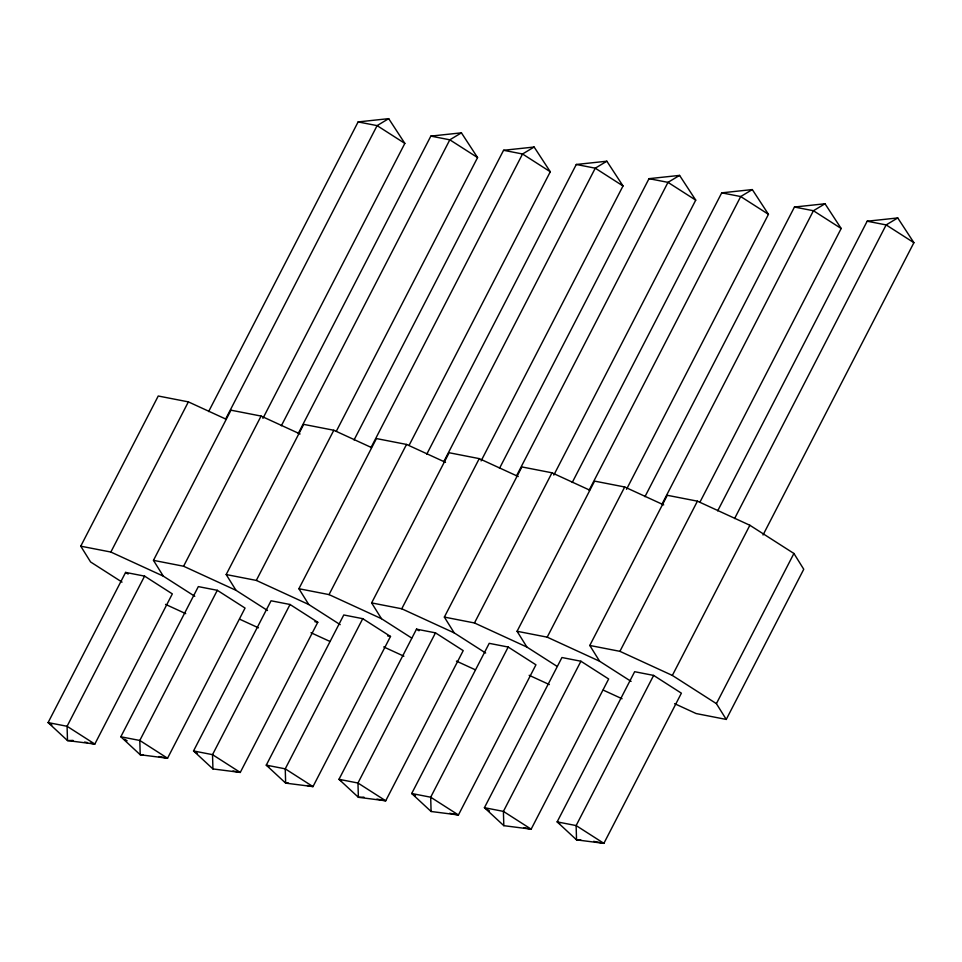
<?xml version="1.0" encoding="UTF-8"?>
<svg xmlns="http://www.w3.org/2000/svg" width="962" height="962" viewBox="0 0 962 962"><rect width="100%" height="100%" fill="white"/><g stroke="black" fill="none" stroke-linecap="round" stroke-linejoin="round"><path stroke-width="1.44" d="M122.042 582.106L90.584 561.964L80.748 546.175L158.249 396.007L188.372 401.875L226.022 419.179M80.748 546.175L110.858 552.044L188.372 401.875M125.601 572.414L48.1 722.582L67.496 740.572L94.829 744.059L172.33 593.891L144.589 576.118L125.601 572.414L128.126 574.037M208.622 411.58L358.117 121.921L388.696 118.651L404.846 143.398L262.927 418.362M144.589 576.118L67.075 726.286L67.496 740.572L73.064 740.427M225.529 419.276L377.104 125.625L388.696 118.651M194.769 596.284L163.312 576.142L153.463 560.353L230.964 410.185L261.087 416.065L300.084 433.982M153.463 560.353L183.586 566.233L261.087 416.065M120.827 736.772L198.328 586.604L217.304 590.307L245.057 608.068L167.544 758.236L140.211 754.749L120.827 736.772L139.803 740.463L167.544 758.236L158.79 756.529M281.349 425.757L430.844 136.111L461.411 132.84L477.573 157.576L336.339 431.216M217.304 590.307L139.803 740.463L140.211 754.749L143.001 754.677M298.256 433.465L449.819 139.815L461.411 132.84M267.484 610.473L236.027 590.331L226.19 574.542L303.691 424.374L333.814 430.254L371.464 447.546M226.19 574.542L256.313 580.411L333.814 430.254M354.064 439.947L503.571 150.288L534.138 147.03L550.288 171.765L409.054 445.394M290.031 604.485L212.518 754.653L212.939 768.939L240.272 772.426L317.773 622.258L290.031 604.485L271.043 600.781L193.542 750.949L212.939 768.939M370.971 447.655L522.546 153.992L534.138 147.03M340.211 624.663L308.754 604.509L298.905 588.72L376.419 438.564L406.529 444.432L445.526 462.349M298.905 588.72L329.028 594.6L406.529 444.432M426.791 454.124L576.286 164.478L606.854 161.207L623.015 185.955L481.096 460.918M362.746 618.674L285.245 768.842L285.654 783.128L312.987 786.603L390.5 636.447L362.746 618.674L343.771 614.971L266.27 765.139L285.654 783.128L288.444 783.056M443.698 461.832L595.262 168.182L606.854 161.207M411.676 638.034L381.469 618.698L371.633 602.909L449.134 452.741L479.256 458.621L518.253 476.539M371.633 602.909L401.755 608.778L479.256 458.621M416.498 629.16L338.985 779.316L358.381 797.306L385.714 800.793L463.215 650.625L435.473 632.852L416.498 629.16L419.011 630.771M499.506 468.314L649.013 178.667L679.581 175.397L695.73 200.132L553.811 475.096M435.473 632.852L357.96 783.02L358.381 797.306L363.949 797.161M516.426 476.022L667.989 182.359L679.581 175.397M485.654 653.03L454.196 632.876L444.348 617.087L521.861 466.931L551.984 472.799L589.634 490.103M444.348 617.087L474.47 622.967L551.984 472.799M572.234 482.491L721.728 192.845L752.308 189.574L768.458 214.322L626.539 489.285M508.189 647.041L430.687 797.209L431.096 811.495L458.429 814.97L535.942 664.814L508.189 647.041L489.213 643.337L411.712 793.506L431.096 811.495M589.141 490.199L740.704 196.549L752.308 189.574M557.118 666.401L526.911 647.065L517.075 631.276L594.576 481.108L624.699 486.988L663.696 504.906M517.075 631.276L547.198 637.157L624.699 486.988M644.949 496.681L794.456 207.034L825.023 203.764L841.173 228.499L699.951 502.14M580.916 661.231L503.403 811.387L503.823 825.673L531.156 829.16L608.657 678.992L580.916 661.231L561.94 657.527L484.427 807.683L503.823 825.673M661.868 504.389L813.431 210.738L825.023 203.764M631.096 681.397L599.639 661.255L589.79 645.466L667.303 495.298L697.426 501.166L749.867 525.264L793.915 553.475L803.751 569.263L726.25 719.432L696.127 713.551L674.615 703.667M589.79 645.466L619.913 651.334L697.426 501.166M717.676 510.87L867.171 221.212L897.75 217.941L913.9 242.689L763.022 535.004M653.631 675.408L576.13 825.576L576.539 839.862L603.883 843.349L681.385 693.181L653.631 675.408L634.655 671.704L557.154 821.873L576.539 839.862L580.723 839.754M734.583 518.566L886.146 224.916L897.75 217.941M726.25 719.432L716.401 703.643L672.354 675.432L749.867 525.264M716.401 703.643L793.915 553.475M358.117 121.921L377.104 125.625L404.846 143.398M430.844 136.111L449.819 139.815L477.573 157.576M503.571 150.288L522.546 153.992L550.288 171.765M576.286 164.478L595.262 168.182L623.015 185.955M649.013 178.667L667.989 182.359L695.73 200.132M721.728 192.845L740.704 196.549L768.458 214.322M794.456 207.034L813.431 210.738L841.173 228.499M867.171 221.212L886.146 224.916L913.9 242.689M314.851 621.692L317.773 622.258M387.578 635.87L390.5 636.447M84.608 742.063L87.53 742.628M90.44 743.193L94.829 744.059L67.075 726.286L48.1 722.582L51.888 725.011M232.972 770.995L240.272 772.426L212.518 754.653L193.542 750.949L197.33 753.378M307.155 785.473L312.987 786.603L285.245 768.842L266.27 765.139L268.783 766.75M376.948 799.085L385.714 800.793L357.96 783.02L338.985 779.316L341.51 780.94M449.675 813.263L458.429 814.97L430.687 797.209L411.712 793.506L415.488 795.923M523.857 827.741L531.156 829.16L503.403 811.387L484.427 807.683L489.478 810.918M593.662 841.353L603.883 843.349L576.13 825.576L557.154 821.873L559.68 823.484M619.913 651.334L672.354 675.432M547.198 637.157L599.639 661.255M474.47 622.967L526.911 647.065M603.234 690.103L622.053 698.749M401.755 608.778L454.196 632.876M529.16 675.3L549.338 684.571M329.028 594.6L381.469 618.698M456.445 661.11L475.264 669.768M256.313 580.411L308.754 604.509M383.718 646.933L403.896 656.192M183.586 566.233L236.027 590.331M311.003 632.743L329.822 641.389M110.858 552.044L163.312 576.142M239.622 619.179L258.453 627.825M165.56 604.376L185.726 613.648M124.603 739.189L127.128 740.8"/></g></svg>
